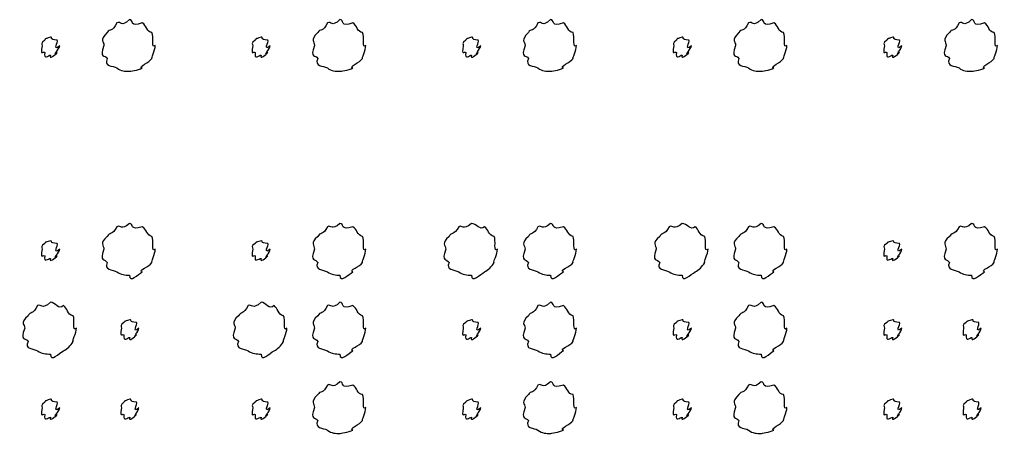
# Model space of a CAD drawing. Header units: millimetres. Extents: x -178 to -32, y 41 to 266.
# Drawn here: x -44.96 to -32.04, y 191.74 to 197.2 of the extents above; entities that cross this region are included whole.
import ezdxf

# ---------------------------------------------------------------- set-up
doc = ezdxf.new("R2010")
doc.units = ezdxf.units.MM
doc.layers.get('0').update_dxf_attribs({"linetype": 'CONTINUOUS'})

msp = doc.modelspace()

# ---------------------------------------------------------------- linework, layer by layer
at = {"color": 0}
for p, q in [((-43.5113, 197.2), (-43.5113, 197.2)), ((-40.7289, 197.2), (-40.7289, 197.2)), ((-37.9465, 197.2), (-37.9465, 197.2)), ((-35.1644, 197.2), (-35.1644, 197.2)), ((-32.3821, 197.2), (-32.3821, 197.2)), ((-44.553, 196.969), (-44.553, 196.969)), ((-41.7707, 196.969), (-41.7707, 196.969)), ((-38.9883, 196.969), (-38.9883, 196.969)), ((-36.2063, 196.969), (-36.2063, 196.969)), ((-33.4239, 196.969), (-33.4239, 196.969)), ((-43.5113, 194.509), (-43.5113, 194.509)), ((-40.7289, 194.509), (-40.7289, 194.509)), ((-38.9883, 194.509), (-38.9883, 194.509)), ((-37.9465, 194.509), (-37.9465, 194.509)), ((-36.2063, 194.509), (-36.2063, 194.509)), ((-35.1644, 194.509), (-35.1644, 194.509)), ((-32.3821, 194.509), (-32.3821, 194.509)), ((-44.553, 194.277), (-44.553, 194.277)), ((-41.7707, 194.277), (-41.7707, 194.277)), ((-33.4239, 194.277), (-33.4239, 194.277)), ((-44.553, 193.467), (-44.553, 193.467)), ((-41.7707, 193.467), (-41.7707, 193.467)), ((-40.7289, 193.467), (-40.7289, 193.467)), ((-37.9465, 193.467), (-37.9465, 193.467)), ((-35.1644, 193.467), (-35.1644, 193.467)), ((-43.5056, 193.235), (-43.5056, 193.235)), ((-38.9883, 193.235), (-38.9883, 193.235)), ((-36.2063, 193.235), (-36.2063, 193.235)), ((-33.4239, 193.235), (-33.4239, 193.235)), ((-32.3766, 193.235), (-32.3766, 193.235)), ((-40.7289, 192.419), (-40.7289, 192.419)), ((-37.9465, 192.419), (-37.9465, 192.419)), ((-35.1644, 192.419), (-35.1644, 192.419)), ((-44.553, 192.188), (-44.553, 192.188)), ((-43.5056, 192.188), (-43.5056, 192.188)), ((-41.7707, 192.188), (-41.7707, 192.188)), ((-38.9883, 192.188), (-38.9883, 192.188)), ((-36.2063, 192.188), (-36.2063, 192.188)), ((-33.4239, 192.188), (-33.4239, 192.188)), ((-32.3766, 192.188), (-32.3766, 192.188))]:
    msp.add_line(p, q, dxfattribs=at)
for points in [[(-43.5113, 197.2), (-43.6241, 197.09), (-43.6213, 197.185), (-43.6764, 197.156)], [(-43.3402, 197.156), (-43.5113, 197.09), (-43.452, 197.2), (-43.5113, 197.2)], [(-40.7289, 197.2), (-40.8418, 197.09), (-40.839, 197.185), (-40.8944, 197.156)], [(-40.5582, 197.156), (-40.7289, 197.09), (-40.6696, 197.2), (-40.7289, 197.2)], [(-37.9465, 197.2), (-38.0594, 197.09), (-38.057, 197.185), (-38.112, 197.156)], [(-37.7758, 197.156), (-37.9465, 197.09), (-37.8873, 197.2), (-37.9465, 197.2)], [(-35.1644, 197.2), (-35.2774, 197.09), (-35.2746, 197.185), (-35.3296, 197.156)], [(-34.9935, 197.156), (-35.1644, 197.09), (-35.1051, 197.2), (-35.1644, 197.2)], [(-32.3821, 197.2), (-32.4951, 197.09), (-32.4923, 197.185), (-32.5475, 197.156)], [(-32.2112, 197.156), (-32.3821, 197.09), (-32.3228, 197.2), (-32.3821, 197.2)], [(-43.6764, 197.156), (-43.7342, 197.031), (-43.773, 197.084), (-43.8034, 197.029)], [(-43.2135, 197.029), (-43.2823, 197.031), (-43.2851, 197.126), (-43.3402, 197.156)], [(-40.8944, 197.156), (-40.9522, 197.031), (-40.9907, 197.084), (-41.021, 197.029)], [(-40.4312, 197.029), (-40.4999, 197.031), (-40.5028, 197.126), (-40.5582, 197.156)], [(-38.112, 197.156), (-38.1698, 197.031), (-38.2083, 197.084), (-38.2386, 197.029)], [(-37.6488, 197.029), (-37.7179, 197.031), (-37.7208, 197.126), (-37.7758, 197.156)], [(-35.3296, 197.156), (-35.3875, 197.031), (-35.4263, 197.084), (-35.4566, 197.029)], [(-34.8667, 197.029), (-34.9356, 197.031), (-34.9383, 197.126), (-34.9935, 197.156)], [(-32.5475, 197.156), (-32.6053, 197.031), (-32.6439, 197.084), (-32.6742, 197.029)], [(-32.0844, 197.029), (-32.1533, 197.031), (-32.1561, 197.126), (-32.2112, 197.156)], [(-44.6299, 196.93), (-44.6906, 196.887), (-44.6631, 196.882), (-44.6631, 196.853)], [(-44.553, 196.969), (-44.6465, 196.935), (-44.608, 196.955), (-44.6299, 196.93)], [(-44.4648, 196.93), (-44.5805, 196.935), (-44.5156, 196.969), (-44.553, 196.969)], [(-44.4317, 196.853), (-44.5364, 196.77), (-44.4426, 196.908), (-44.4648, 196.93)], [(-43.8034, 197.029), (-43.9106, 196.92), (-43.8475, 196.916), (-43.8475, 196.858)], [(-43.1694, 196.858), (-43.2245, 196.803), (-43.1832, 196.974), (-43.2135, 197.029)], [(-41.8479, 196.93), (-41.9086, 196.887), (-41.8811, 196.882), (-41.8811, 196.853)], [(-41.7707, 196.969), (-41.8645, 196.935), (-41.8257, 196.955), (-41.8479, 196.93)], [(-41.6825, 196.93), (-41.7982, 196.935), (-41.7336, 196.969), (-41.7707, 196.969)], [(-41.6493, 196.853), (-41.7541, 196.77), (-41.6606, 196.908), (-41.6825, 196.93)], [(-41.021, 197.029), (-41.1286, 196.92), (-41.0651, 196.916), (-41.0651, 196.858)], [(-40.3871, 196.858), (-40.4421, 196.803), (-40.4008, 196.974), (-40.4312, 197.029)], [(-39.0656, 196.93), (-39.1262, 196.887), (-39.0987, 196.882), (-39.0987, 196.853)], [(-38.9883, 196.969), (-39.0821, 196.935), (-39.0437, 196.955), (-39.0656, 196.93)], [(-38.9001, 196.93), (-39.0158, 196.935), (-38.9513, 196.969), (-38.9883, 196.969)], [(-38.8673, 196.853), (-38.9717, 196.77), (-38.8782, 196.908), (-38.9001, 196.93)], [(-38.2386, 197.029), (-38.3462, 196.92), (-38.2827, 196.916), (-38.2827, 196.858)], [(-37.6047, 196.858), (-37.6601, 196.803), (-37.6185, 196.974), (-37.6488, 197.029)], [(-36.2832, 196.93), (-36.3439, 196.887), (-36.3164, 196.882), (-36.3164, 196.853)], [(-36.2063, 196.969), (-36.2998, 196.935), (-36.2613, 196.955), (-36.2832, 196.93)], [(-36.1181, 196.93), (-36.2338, 196.935), (-36.1689, 196.969), (-36.2063, 196.969)], [(-36.0849, 196.853), (-36.1897, 196.77), (-36.0959, 196.908), (-36.1181, 196.93)], [(-35.4566, 197.029), (-35.5639, 196.92), (-35.5007, 196.916), (-35.5007, 196.858)], [(-34.8226, 196.858), (-34.8777, 196.803), (-34.8364, 196.974), (-34.8667, 197.029)], [(-33.501, 196.93), (-33.5617, 196.887), (-33.5341, 196.882), (-33.5341, 196.853)], [(-33.4239, 196.969), (-33.5176, 196.935), (-33.479, 196.955), (-33.501, 196.93)], [(-33.3357, 196.93), (-33.4514, 196.935), (-33.3867, 196.969), (-33.4239, 196.969)], [(-33.3026, 196.853), (-33.4073, 196.77), (-33.3137, 196.908), (-33.3357, 196.93)], [(-32.6742, 197.029), (-32.7817, 196.92), (-32.7183, 196.916), (-32.7183, 196.858)], [(-32.0403, 196.858), (-32.0954, 196.803), (-32.0541, 196.974), (-32.0844, 197.029)], [(-44.6631, 196.853), (-44.6906, 196.707), (-44.6521, 196.789), (-44.6299, 196.765)], [(-44.4648, 196.765), (-44.5364, 196.707), (-44.4317, 196.82), (-44.4317, 196.853)], [(-43.8475, 196.858), (-43.9106, 196.682), (-43.8323, 196.739), (-43.8034, 196.687)], [(-43.2135, 196.687), (-43.2245, 196.682), (-43.1694, 196.795), (-43.1694, 196.858)], [(-41.8811, 196.853), (-41.9086, 196.707), (-41.8698, 196.789), (-41.8479, 196.765)], [(-41.6825, 196.765), (-41.7541, 196.707), (-41.6493, 196.82), (-41.6493, 196.853)], [(-41.0651, 196.858), (-41.1286, 196.682), (-41.0499, 196.739), (-41.021, 196.687)], [(-40.4312, 196.687), (-40.4421, 196.682), (-40.3871, 196.795), (-40.3871, 196.858)], [(-39.0987, 196.853), (-39.1262, 196.707), (-39.0878, 196.789), (-39.0656, 196.765)], [(-38.9001, 196.765), (-38.9717, 196.707), (-38.8673, 196.82), (-38.8673, 196.853)], [(-38.2827, 196.858), (-38.3462, 196.682), (-38.2676, 196.739), (-38.2386, 196.687)], [(-37.6488, 196.687), (-37.6601, 196.682), (-37.6047, 196.795), (-37.6047, 196.858)], [(-36.3164, 196.853), (-36.3439, 196.707), (-36.3054, 196.789), (-36.2832, 196.765)], [(-36.1181, 196.765), (-36.1897, 196.707), (-36.0849, 196.82), (-36.0849, 196.853)], [(-35.5007, 196.858), (-35.5639, 196.682), (-35.4856, 196.739), (-35.4566, 196.687)], [(-34.8667, 196.687), (-34.8777, 196.682), (-34.8226, 196.795), (-34.8226, 196.858)], [(-33.5341, 196.853), (-33.5617, 196.707), (-33.5231, 196.789), (-33.501, 196.765)], [(-33.3357, 196.765), (-33.4073, 196.707), (-33.3026, 196.82), (-33.3026, 196.853)], [(-32.7183, 196.858), (-32.7817, 196.682), (-32.7032, 196.739), (-32.6742, 196.687)], [(-32.0844, 196.687), (-32.0954, 196.682), (-32.0403, 196.795), (-32.0403, 196.858)], [(-44.6299, 196.765), (-44.6465, 196.66), (-44.5819, 196.731), (-44.553, 196.731)], [(-44.553, 196.731), (-44.5805, 196.66), (-44.4867, 196.742), (-44.4648, 196.765)], [(-43.8034, 196.687), (-43.8527, 196.578), (-43.7317, 196.594), (-43.6764, 196.561)], [(-43.3402, 196.561), (-43.4008, 196.578), (-43.2424, 196.635), (-43.2135, 196.687)], [(-41.8479, 196.765), (-41.8645, 196.66), (-41.7996, 196.731), (-41.7707, 196.731)], [(-41.7707, 196.731), (-41.7982, 196.66), (-41.7047, 196.742), (-41.6825, 196.765)], [(-41.021, 196.687), (-41.0707, 196.578), (-40.9494, 196.594), (-40.8944, 196.561)], [(-40.5582, 196.561), (-40.6185, 196.578), (-40.4601, 196.635), (-40.4312, 196.687)], [(-39.0656, 196.765), (-39.0821, 196.66), (-39.0172, 196.731), (-38.9883, 196.731)], [(-38.9883, 196.731), (-39.0158, 196.66), (-38.9223, 196.742), (-38.9001, 196.765)], [(-38.2386, 196.687), (-38.2884, 196.578), (-38.167, 196.594), (-38.112, 196.561)], [(-37.7758, 196.561), (-37.8365, 196.578), (-37.6777, 196.635), (-37.6488, 196.687)], [(-36.2832, 196.765), (-36.2998, 196.66), (-36.2352, 196.731), (-36.2063, 196.731)], [(-36.2063, 196.731), (-36.2338, 196.66), (-36.14, 196.742), (-36.1181, 196.765)], [(-35.4566, 196.687), (-35.506, 196.578), (-35.3847, 196.594), (-35.3296, 196.561)], [(-34.9935, 196.561), (-35.0541, 196.578), (-34.8956, 196.635), (-34.8667, 196.687)], [(-33.501, 196.765), (-33.5176, 196.66), (-33.4528, 196.731), (-33.4239, 196.731)], [(-33.4239, 196.731), (-33.4514, 196.66), (-33.3578, 196.742), (-33.3357, 196.765)], [(-32.6742, 196.687), (-32.7238, 196.578), (-32.6026, 196.594), (-32.5475, 196.561)], [(-32.2112, 196.561), (-32.2718, 196.578), (-32.1134, 196.635), (-32.0844, 196.687)], [(-43.6764, 196.561), (-43.6241, 196.517), (-43.5663, 196.517), (-43.5113, 196.517)], [(-43.5113, 196.517), (-43.5113, 196.517), (-43.3952, 196.53), (-43.3402, 196.561)], [(-40.8944, 196.561), (-40.8418, 196.517), (-40.7839, 196.517), (-40.7289, 196.517)], [(-40.7289, 196.517), (-40.7289, 196.517), (-40.6132, 196.53), (-40.5582, 196.561)], [(-38.112, 196.561), (-38.0594, 196.517), (-38.0016, 196.517), (-37.9465, 196.517)], [(-37.9465, 196.517), (-37.9465, 196.517), (-37.8308, 196.53), (-37.7758, 196.561)], [(-35.3296, 196.561), (-35.2774, 196.517), (-35.2195, 196.517), (-35.1644, 196.517)], [(-35.1644, 196.517), (-35.1644, 196.517), (-35.0486, 196.53), (-34.9935, 196.561)], [(-32.5475, 196.561), (-32.4951, 196.517), (-32.4372, 196.517), (-32.3821, 196.517)], [(-32.3821, 196.517), (-32.3821, 196.517), (-32.2663, 196.53), (-32.2112, 196.561)], [(-43.5113, 194.509), (-43.6241, 194.407), (-43.6213, 194.493), (-43.6764, 194.465)], [(-43.3402, 194.465), (-43.5113, 194.407), (-43.452, 194.509), (-43.5113, 194.509)], [(-40.7289, 194.509), (-40.8418, 194.407), (-40.839, 194.493), (-40.8944, 194.465)], [(-40.5582, 194.465), (-40.7289, 194.407), (-40.6696, 194.509), (-40.7289, 194.509)], [(-38.9883, 194.509), (-39.1111, 194.407), (-39.104, 194.493), (-39.1594, 194.465)], [(-38.8175, 194.465), (-38.8754, 194.407), (-38.929, 194.509), (-38.9883, 194.509)], [(-37.9465, 194.509), (-38.0594, 194.407), (-38.057, 194.493), (-38.112, 194.465)], [(-37.7758, 194.465), (-37.9465, 194.407), (-37.8873, 194.509), (-37.9465, 194.509)], [(-36.2063, 194.509), (-36.3287, 194.407), (-36.322, 194.493), (-36.377, 194.465)], [(-36.0352, 194.465), (-36.093, 194.407), (-36.147, 194.509), (-36.2063, 194.509)], [(-35.1644, 194.509), (-35.2774, 194.407), (-35.2746, 194.493), (-35.3296, 194.465)], [(-34.9935, 194.465), (-35.1644, 194.407), (-35.1051, 194.509), (-35.1644, 194.509)], [(-32.3821, 194.509), (-32.4951, 194.407), (-32.4923, 194.493), (-32.5475, 194.465)], [(-32.2112, 194.465), (-32.3821, 194.407), (-32.3228, 194.509), (-32.3821, 194.509)], [(-43.6764, 194.465), (-43.7342, 194.349), (-43.773, 194.393), (-43.8034, 194.338)], [(-43.2135, 194.338), (-43.2823, 194.349), (-43.2851, 194.434), (-43.3402, 194.465)], [(-40.8944, 194.465), (-40.9522, 194.349), (-40.9907, 194.393), (-41.021, 194.338)], [(-40.4312, 194.338), (-40.4999, 194.349), (-40.5028, 194.434), (-40.5582, 194.465)], [(-39.1594, 194.465), (-39.2211, 194.349), (-39.2557, 194.393), (-39.286, 194.338)], [(-38.6909, 194.338), (-38.7692, 194.349), (-38.765, 194.434), (-38.8175, 194.465)], [(-38.112, 194.465), (-38.1698, 194.349), (-38.2083, 194.393), (-38.2386, 194.338)], [(-37.6488, 194.338), (-37.7179, 194.349), (-37.7208, 194.434), (-37.7758, 194.465)], [(-36.377, 194.465), (-36.4391, 194.349), (-36.4733, 194.393), (-36.5037, 194.338)], [(-35.9085, 194.338), (-35.9869, 194.349), (-35.983, 194.434), (-36.0352, 194.465)], [(-35.3296, 194.465), (-35.3875, 194.349), (-35.4263, 194.393), (-35.4566, 194.338)], [(-34.8667, 194.338), (-34.9356, 194.349), (-34.9383, 194.434), (-34.9935, 194.465)], [(-32.5475, 194.465), (-32.6053, 194.349), (-32.6439, 194.393), (-32.6742, 194.338)], [(-32.0844, 194.338), (-32.1533, 194.349), (-32.1561, 194.434), (-32.2112, 194.465)], [(-44.6299, 194.244), (-44.6906, 194.208), (-44.6631, 194.196), (-44.6631, 194.167)], [(-44.553, 194.277), (-44.6465, 194.253), (-44.608, 194.266), (-44.6299, 194.244)], [(-44.4648, 194.244), (-44.5805, 194.253), (-44.5156, 194.277), (-44.553, 194.277)], [(-44.4317, 194.167), (-44.5364, 194.091), (-44.4426, 194.222), (-44.4648, 194.244)], [(-43.8034, 194.338), (-43.9106, 194.239), (-43.8475, 194.225), (-43.8475, 194.167)], [(-43.1694, 194.167), (-43.2245, 194.12), (-43.1832, 194.283), (-43.2135, 194.338)], [(-41.8479, 194.244), (-41.9086, 194.208), (-41.8811, 194.196), (-41.8811, 194.167)], [(-41.7707, 194.277), (-41.8645, 194.253), (-41.8257, 194.266), (-41.8479, 194.244)], [(-41.6825, 194.244), (-41.7982, 194.253), (-41.7336, 194.277), (-41.7707, 194.277)], [(-41.6493, 194.167), (-41.7541, 194.091), (-41.6606, 194.222), (-41.6825, 194.244)], [(-41.021, 194.338), (-41.1286, 194.239), (-41.0651, 194.225), (-41.0651, 194.167)], [(-40.3871, 194.167), (-40.4421, 194.12), (-40.4008, 194.283), (-40.4312, 194.338)], [(-39.286, 194.338), (-39.3975, 194.239), (-39.3301, 194.225), (-39.3301, 194.167)], [(-38.6468, 194.167), (-38.7071, 194.12), (-38.6606, 194.283), (-38.6909, 194.338)], [(-38.2386, 194.338), (-38.3462, 194.239), (-38.2827, 194.225), (-38.2827, 194.167)], [(-37.6047, 194.167), (-37.6601, 194.12), (-37.6185, 194.283), (-37.6488, 194.338)], [(-36.5037, 194.338), (-36.6155, 194.239), (-36.5478, 194.225), (-36.5478, 194.167)], [(-35.8644, 194.167), (-35.9251, 194.12), (-35.8782, 194.283), (-35.9085, 194.338)], [(-35.4566, 194.338), (-35.5639, 194.239), (-35.5007, 194.225), (-35.5007, 194.167)], [(-34.8226, 194.167), (-34.8777, 194.12), (-34.8364, 194.283), (-34.8667, 194.338)], [(-33.501, 194.244), (-33.5617, 194.208), (-33.5341, 194.196), (-33.5341, 194.167)], [(-33.4239, 194.277), (-33.5176, 194.253), (-33.479, 194.266), (-33.501, 194.244)], [(-33.3357, 194.244), (-33.4514, 194.253), (-33.3867, 194.277), (-33.4239, 194.277)], [(-33.3026, 194.167), (-33.4073, 194.091), (-33.3137, 194.222), (-33.3357, 194.244)], [(-32.6742, 194.338), (-32.7817, 194.239), (-32.7183, 194.225), (-32.7183, 194.167)], [(-32.0403, 194.167), (-32.0954, 194.12), (-32.0541, 194.283), (-32.0844, 194.338)], [(-44.6631, 194.167), (-44.6906, 194.025), (-44.6521, 194.101), (-44.6299, 194.079)], [(-44.4648, 194.079), (-44.5364, 194.025), (-44.4317, 194.13), (-44.4317, 194.167)], [(-43.8475, 194.167), (-43.9106, 193.999), (-43.8323, 194.046), (-43.8034, 193.991)], [(-43.2135, 193.991), (-43.2245, 193.999), (-43.1694, 194.104), (-43.1694, 194.167)], [(-41.8811, 194.167), (-41.9086, 194.025), (-41.8698, 194.101), (-41.8479, 194.079)], [(-41.6825, 194.079), (-41.7541, 194.025), (-41.6493, 194.13), (-41.6493, 194.167)], [(-41.0651, 194.167), (-41.1286, 193.999), (-41.0499, 194.046), (-41.021, 193.991)], [(-40.4312, 193.991), (-40.4421, 193.999), (-40.3871, 194.104), (-40.3871, 194.167)], [(-39.3301, 194.167), (-39.3975, 193.999), (-39.315, 194.046), (-39.286, 193.991)], [(-38.6909, 193.991), (-38.7071, 193.999), (-38.6468, 194.104), (-38.6468, 194.167)], [(-38.2827, 194.167), (-38.3462, 193.999), (-38.2676, 194.046), (-38.2386, 193.991)], [(-37.6488, 193.991), (-37.6601, 193.999), (-37.6047, 194.104), (-37.6047, 194.167)], [(-36.5478, 194.167), (-36.6155, 193.999), (-36.5326, 194.046), (-36.5037, 193.991)], [(-35.9085, 193.991), (-35.9251, 193.999), (-35.8644, 194.104), (-35.8644, 194.167)], [(-35.5007, 194.167), (-35.5639, 193.999), (-35.4856, 194.046), (-35.4566, 193.991)], [(-34.8667, 193.991), (-34.8777, 193.999), (-34.8226, 194.104), (-34.8226, 194.167)], [(-33.5341, 194.167), (-33.5617, 194.025), (-33.5231, 194.101), (-33.501, 194.079)], [(-33.3357, 194.079), (-33.4073, 194.025), (-33.3026, 194.13), (-33.3026, 194.167)], [(-32.7183, 194.167), (-32.7817, 193.999), (-32.7032, 194.046), (-32.6742, 193.991)], [(-32.0844, 193.991), (-32.0954, 193.999), (-32.0403, 194.104), (-32.0403, 194.167)], [(-44.6299, 194.079), (-44.6465, 193.981), (-44.5819, 194.046), (-44.553, 194.046)], [(-44.553, 194.046), (-44.5805, 193.981), (-44.4867, 194.057), (-44.4648, 194.079)], [(-43.8034, 193.991), (-43.8527, 193.893), (-43.7317, 193.898), (-43.6764, 193.869)], [(-43.3402, 193.869), (-43.4008, 193.893), (-43.2424, 193.938), (-43.2135, 193.991)], [(-41.8479, 194.079), (-41.8645, 193.981), (-41.7996, 194.046), (-41.7707, 194.046)], [(-41.7707, 194.046), (-41.7982, 193.981), (-41.7047, 194.057), (-41.6825, 194.079)], [(-41.021, 193.991), (-41.0707, 193.893), (-40.9494, 193.898), (-40.8944, 193.869)], [(-40.5582, 193.869), (-40.6185, 193.893), (-40.4601, 193.938), (-40.4312, 193.991)], [(-39.286, 193.991), (-39.3383, 193.893), (-39.2144, 193.898), (-39.1594, 193.869)], [(-38.8175, 193.869), (-38.7692, 193.893), (-38.7237, 193.938), (-38.6909, 193.991)], [(-38.2386, 193.991), (-38.2884, 193.893), (-38.167, 193.898), (-38.112, 193.869)], [(-37.7758, 193.869), (-37.8365, 193.893), (-37.6777, 193.938), (-37.6488, 193.991)], [(-36.5037, 193.991), (-36.5562, 193.893), (-36.4321, 193.898), (-36.377, 193.869)], [(-36.0352, 193.869), (-35.9869, 193.893), (-35.9417, 193.938), (-35.9085, 193.991)], [(-35.4566, 193.991), (-35.506, 193.893), (-35.3847, 193.898), (-35.3296, 193.869)], [(-34.9935, 193.869), (-35.0541, 193.893), (-34.8956, 193.938), (-34.8667, 193.991)], [(-33.501, 194.079), (-33.5176, 193.981), (-33.4528, 194.046), (-33.4239, 194.046)], [(-33.4239, 194.046), (-33.4514, 193.981), (-33.3578, 194.057), (-33.3357, 194.079)], [(-32.6742, 193.991), (-32.7238, 193.893), (-32.6026, 193.898), (-32.5475, 193.869)], [(-32.2112, 193.869), (-32.2718, 193.893), (-32.1134, 193.938), (-32.0844, 193.991)], [(-43.6764, 193.869), (-43.6241, 193.833), (-43.5663, 193.825), (-43.5113, 193.825)], [(-43.5113, 193.825), (-43.5113, 193.716), (-43.3952, 193.839), (-43.3402, 193.869)], [(-40.8944, 193.869), (-40.8418, 193.833), (-40.7839, 193.825), (-40.7289, 193.825)], [(-40.7289, 193.825), (-40.7289, 193.716), (-40.6132, 193.839), (-40.5582, 193.869)], [(-39.1594, 193.869), (-39.1111, 193.833), (-39.0461, 193.825), (-38.9883, 193.825)], [(-38.9883, 193.825), (-38.9939, 193.716), (-38.8726, 193.839), (-38.8175, 193.869)], [(-38.112, 193.869), (-38.0594, 193.833), (-38.0016, 193.825), (-37.9465, 193.825)], [(-37.9465, 193.825), (-37.9465, 193.716), (-37.8308, 193.839), (-37.7758, 193.869)], [(-36.377, 193.869), (-36.3287, 193.833), (-36.2641, 193.825), (-36.2063, 193.825)], [(-36.2063, 193.825), (-36.2116, 193.716), (-36.0902, 193.839), (-36.0352, 193.869)], [(-35.3296, 193.869), (-35.2774, 193.833), (-35.2195, 193.825), (-35.1644, 193.825)], [(-35.1644, 193.825), (-35.1644, 193.716), (-35.0486, 193.839), (-34.9935, 193.869)], [(-32.5475, 193.869), (-32.4951, 193.833), (-32.4372, 193.825), (-32.3821, 193.825)], [(-32.3821, 193.825), (-32.3821, 193.716), (-32.2663, 193.839), (-32.2112, 193.869)], [(-44.553, 193.467), (-44.6754, 193.359), (-44.6687, 193.452), (-44.7238, 193.423)], [(-44.3819, 193.423), (-44.4398, 193.359), (-44.4937, 193.467), (-44.553, 193.467)], [(-41.7707, 193.467), (-41.8934, 193.359), (-41.8864, 193.452), (-41.9414, 193.423)], [(-41.5999, 193.423), (-41.6578, 193.359), (-41.7114, 193.467), (-41.7707, 193.467)], [(-40.7289, 193.467), (-40.8418, 193.359), (-40.839, 193.452), (-40.8944, 193.423)], [(-40.5582, 193.423), (-40.7289, 193.359), (-40.6696, 193.467), (-40.7289, 193.467)], [(-37.9465, 193.467), (-38.0594, 193.359), (-38.057, 193.452), (-38.112, 193.423)], [(-37.7758, 193.423), (-37.9465, 193.359), (-37.8873, 193.467), (-37.9465, 193.467)], [(-35.1644, 193.467), (-35.2774, 193.359), (-35.2746, 193.452), (-35.3296, 193.423)], [(-34.9935, 193.423), (-35.1644, 193.359), (-35.1051, 193.467), (-35.1644, 193.467)], [(-44.7238, 193.423), (-44.7858, 193.301), (-44.8204, 193.348), (-44.8504, 193.29)], [(-44.2553, 193.29), (-44.3339, 193.301), (-44.3297, 193.392), (-44.3819, 193.423)], [(-41.9414, 193.423), (-42.0035, 193.301), (-42.0381, 193.348), (-42.0684, 193.29)], [(-41.4729, 193.29), (-41.5516, 193.301), (-41.5473, 193.392), (-41.5999, 193.423)], [(-40.8944, 193.423), (-40.9522, 193.301), (-40.9907, 193.348), (-41.021, 193.29)], [(-40.4312, 193.29), (-40.4999, 193.301), (-40.5028, 193.392), (-40.5582, 193.423)], [(-38.112, 193.423), (-38.1698, 193.301), (-38.2083, 193.348), (-38.2386, 193.29)], [(-37.6488, 193.29), (-37.7179, 193.301), (-37.7208, 193.392), (-37.7758, 193.423)], [(-35.3296, 193.423), (-35.3875, 193.301), (-35.4263, 193.348), (-35.4566, 193.29)], [(-34.8667, 193.29), (-34.9356, 193.301), (-34.9383, 193.392), (-34.9935, 193.423)], [(-44.8504, 193.29), (-44.9622, 193.187), (-44.8945, 193.18), (-44.8945, 193.125)], [(-44.2112, 193.125), (-44.2718, 193.07), (-44.2249, 193.235), (-44.2553, 193.29)], [(-43.5829, 193.202), (-43.6393, 193.161), (-43.6157, 193.154), (-43.6157, 193.125)], [(-43.5056, 193.235), (-43.5952, 193.205), (-43.5606, 193.225), (-43.5829, 193.202)], [(-43.4174, 193.202), (-43.5289, 193.205), (-43.4686, 193.235), (-43.5056, 193.235)], [(-43.3843, 193.125), (-43.4848, 193.044), (-43.3952, 193.18), (-43.4174, 193.202)], [(-42.0684, 193.29), (-42.1799, 193.187), (-42.1125, 193.18), (-42.1125, 193.125)], [(-41.4288, 193.125), (-41.4895, 193.07), (-41.4426, 193.235), (-41.4729, 193.29)], [(-41.021, 193.29), (-41.1286, 193.187), (-41.0651, 193.18), (-41.0651, 193.125)], [(-40.3871, 193.125), (-40.4421, 193.07), (-40.4008, 193.235), (-40.4312, 193.29)], [(-39.0656, 193.202), (-39.1262, 193.161), (-39.0987, 193.154), (-39.0987, 193.125)], [(-38.9883, 193.235), (-39.0821, 193.205), (-39.0437, 193.225), (-39.0656, 193.202)], [(-38.9001, 193.202), (-39.0158, 193.205), (-38.9513, 193.235), (-38.9883, 193.235)], [(-38.8673, 193.125), (-38.9717, 193.044), (-38.8782, 193.18), (-38.9001, 193.202)], [(-38.2386, 193.29), (-38.3462, 193.187), (-38.2827, 193.18), (-38.2827, 193.125)], [(-37.6047, 193.125), (-37.6601, 193.07), (-37.6185, 193.235), (-37.6488, 193.29)], [(-36.2832, 193.202), (-36.3439, 193.161), (-36.3164, 193.154), (-36.3164, 193.125)], [(-36.2063, 193.235), (-36.2998, 193.205), (-36.2613, 193.225), (-36.2832, 193.202)], [(-36.1181, 193.202), (-36.2338, 193.205), (-36.1689, 193.235), (-36.2063, 193.235)], [(-36.0849, 193.125), (-36.1897, 193.044), (-36.0959, 193.18), (-36.1181, 193.202)], [(-35.4566, 193.29), (-35.5639, 193.187), (-35.5007, 193.18), (-35.5007, 193.125)], [(-34.8226, 193.125), (-34.8777, 193.07), (-34.8364, 193.235), (-34.8667, 193.29)], [(-33.501, 193.202), (-33.5617, 193.161), (-33.5341, 193.154), (-33.5341, 193.125)], [(-33.4239, 193.235), (-33.5176, 193.205), (-33.479, 193.225), (-33.501, 193.202)], [(-33.3357, 193.202), (-33.4514, 193.205), (-33.3867, 193.235), (-33.4239, 193.235)], [(-33.3026, 193.125), (-33.4073, 193.044), (-33.3137, 193.18), (-33.3357, 193.202)], [(-32.4538, 193.202), (-32.5102, 193.161), (-32.4868, 193.154), (-32.4868, 193.125)], [(-32.3766, 193.235), (-32.4661, 193.205), (-32.4317, 193.225), (-32.4538, 193.202)], [(-32.2884, 193.202), (-32.4, 193.205), (-32.3394, 193.235), (-32.3766, 193.235)], [(-32.2553, 193.125), (-32.3559, 193.044), (-32.2663, 193.18), (-32.2884, 193.202)], [(-44.8945, 193.125), (-44.9622, 192.951), (-44.8797, 193.004), (-44.8504, 192.949)], [(-44.2553, 192.949), (-44.2718, 192.951), (-44.2112, 193.062), (-44.2112, 193.125)], [(-43.6157, 193.125), (-43.6393, 192.978), (-43.6047, 193.059), (-43.5829, 193.037)], [(-43.4174, 193.037), (-43.4848, 192.978), (-43.3843, 193.088), (-43.3843, 193.125)], [(-42.1125, 193.125), (-42.1799, 192.951), (-42.0973, 193.004), (-42.0684, 192.949)], [(-41.4729, 192.949), (-41.4895, 192.951), (-41.4288, 193.062), (-41.4288, 193.125)], [(-41.0651, 193.125), (-41.1286, 192.951), (-41.0499, 193.004), (-41.021, 192.949)], [(-40.4312, 192.949), (-40.4421, 192.951), (-40.3871, 193.062), (-40.3871, 193.125)], [(-39.0987, 193.125), (-39.1262, 192.978), (-39.0878, 193.059), (-39.0656, 193.037)], [(-38.9001, 193.037), (-38.9717, 192.978), (-38.8673, 193.088), (-38.8673, 193.125)], [(-38.2827, 193.125), (-38.3462, 192.951), (-38.2676, 193.004), (-38.2386, 192.949)], [(-37.6488, 192.949), (-37.6601, 192.951), (-37.6047, 193.062), (-37.6047, 193.125)], [(-36.3164, 193.125), (-36.3439, 192.978), (-36.3054, 193.059), (-36.2832, 193.037)], [(-36.1181, 193.037), (-36.1897, 192.978), (-36.0849, 193.088), (-36.0849, 193.125)], [(-35.5007, 193.125), (-35.5639, 192.951), (-35.4856, 193.004), (-35.4566, 192.949)], [(-34.8667, 192.949), (-34.8777, 192.951), (-34.8226, 193.062), (-34.8226, 193.125)], [(-33.5341, 193.125), (-33.5617, 192.978), (-33.5231, 193.059), (-33.501, 193.037)], [(-33.3357, 193.037), (-33.4073, 192.978), (-33.3026, 193.088), (-33.3026, 193.125)], [(-32.4868, 193.125), (-32.5102, 192.978), (-32.4758, 193.059), (-32.4538, 193.037)], [(-32.2884, 193.037), (-32.3559, 192.978), (-32.2553, 193.088), (-32.2553, 193.125)], [(-44.8504, 192.949), (-44.903, 192.845), (-44.7788, 192.857), (-44.7238, 192.828)], [(-44.3819, 192.828), (-44.3339, 192.845), (-44.2884, 192.896), (-44.2553, 192.949)], [(-43.5829, 193.037), (-43.5952, 192.933), (-43.5345, 193.004), (-43.5056, 193.004)], [(-43.5056, 193.004), (-43.5289, 192.933), (-43.4393, 193.015), (-43.4174, 193.037)], [(-42.0684, 192.949), (-42.1206, 192.845), (-41.9968, 192.857), (-41.9414, 192.828)], [(-41.5999, 192.828), (-41.5516, 192.845), (-41.5061, 192.896), (-41.4729, 192.949)], [(-41.021, 192.949), (-41.0707, 192.845), (-40.9494, 192.857), (-40.8944, 192.828)], [(-40.5582, 192.828), (-40.6185, 192.845), (-40.4601, 192.896), (-40.4312, 192.949)], [(-39.0656, 193.037), (-39.0821, 192.933), (-39.0172, 193.004), (-38.9883, 193.004)], [(-38.9883, 193.004), (-39.0158, 192.933), (-38.9223, 193.015), (-38.9001, 193.037)], [(-38.2386, 192.949), (-38.2884, 192.845), (-38.167, 192.857), (-38.112, 192.828)], [(-37.7758, 192.828), (-37.8365, 192.845), (-37.6777, 192.896), (-37.6488, 192.949)], [(-36.2832, 193.037), (-36.2998, 192.933), (-36.2352, 193.004), (-36.2063, 193.004)], [(-36.2063, 193.004), (-36.2338, 192.933), (-36.14, 193.015), (-36.1181, 193.037)], [(-35.4566, 192.949), (-35.506, 192.845), (-35.3847, 192.857), (-35.3296, 192.828)], [(-34.9935, 192.828), (-35.0541, 192.845), (-34.8956, 192.896), (-34.8667, 192.949)], [(-33.501, 193.037), (-33.5176, 192.933), (-33.4528, 193.004), (-33.4239, 193.004)], [(-33.4239, 193.004), (-33.4514, 192.933), (-33.3578, 193.015), (-33.3357, 193.037)], [(-32.4538, 193.037), (-32.4661, 192.933), (-32.4055, 193.004), (-32.3766, 193.004)], [(-32.3766, 193.004), (-32.4, 192.933), (-32.3104, 193.015), (-32.2884, 193.037)], [(-44.7238, 192.828), (-44.6754, 192.786), (-44.6109, 192.784), (-44.553, 192.784)], [(-44.553, 192.784), (-44.5583, 192.669), (-44.4373, 192.797), (-44.3819, 192.828)], [(-41.9414, 192.828), (-41.8934, 192.786), (-41.8285, 192.784), (-41.7707, 192.784)], [(-41.7707, 192.784), (-41.7763, 192.669), (-41.6549, 192.797), (-41.5999, 192.828)], [(-40.8944, 192.828), (-40.8418, 192.786), (-40.7839, 192.784), (-40.7289, 192.784)], [(-40.7289, 192.784), (-40.7289, 192.669), (-40.6132, 192.797), (-40.5582, 192.828)], [(-38.112, 192.828), (-38.0594, 192.786), (-38.0016, 192.784), (-37.9465, 192.784)], [(-37.9465, 192.784), (-37.9465, 192.669), (-37.8308, 192.797), (-37.7758, 192.828)], [(-35.3296, 192.828), (-35.2774, 192.786), (-35.2195, 192.784), (-35.1644, 192.784)], [(-35.1644, 192.784), (-35.1644, 192.669), (-35.0486, 192.797), (-34.9935, 192.828)], [(-40.7289, 192.419), (-40.8418, 192.309), (-40.839, 192.404), (-40.8944, 192.375)], [(-40.5582, 192.375), (-40.7289, 192.309), (-40.6696, 192.419), (-40.7289, 192.419)], [(-37.9465, 192.419), (-38.0594, 192.309), (-38.057, 192.404), (-38.112, 192.375)], [(-37.7758, 192.375), (-37.9465, 192.309), (-37.8873, 192.419), (-37.9465, 192.419)], [(-35.1644, 192.419), (-35.2774, 192.309), (-35.2746, 192.404), (-35.3296, 192.375)], [(-34.9935, 192.375), (-35.1644, 192.309), (-35.1051, 192.419), (-35.1644, 192.419)], [(-40.8944, 192.375), (-40.9522, 192.25), (-40.9907, 192.304), (-41.021, 192.249)], [(-40.4312, 192.249), (-40.4999, 192.25), (-40.5028, 192.345), (-40.5582, 192.375)], [(-38.112, 192.375), (-38.1698, 192.25), (-38.2083, 192.304), (-38.2386, 192.249)], [(-37.6488, 192.249), (-37.7179, 192.25), (-37.7208, 192.345), (-37.7758, 192.375)], [(-35.3296, 192.375), (-35.3875, 192.25), (-35.4263, 192.304), (-35.4566, 192.249)], [(-34.8667, 192.249), (-34.9356, 192.25), (-34.9383, 192.345), (-34.9935, 192.375)], [(-44.6299, 192.15), (-44.6906, 192.107), (-44.6631, 192.101), (-44.6631, 192.072)], [(-44.553, 192.188), (-44.6465, 192.155), (-44.608, 192.174), (-44.6299, 192.15)], [(-44.4648, 192.15), (-44.5805, 192.155), (-44.5156, 192.188), (-44.553, 192.188)], [(-44.4317, 192.072), (-44.5364, 191.99), (-44.4426, 192.127), (-44.4648, 192.15)], [(-43.5829, 192.15), (-43.6393, 192.107), (-43.6157, 192.101), (-43.6157, 192.072)], [(-43.5056, 192.188), (-43.5952, 192.155), (-43.5606, 192.174), (-43.5829, 192.15)], [(-43.4174, 192.15), (-43.5289, 192.155), (-43.4686, 192.188), (-43.5056, 192.188)], [(-43.3843, 192.072), (-43.4848, 191.99), (-43.3952, 192.127), (-43.4174, 192.15)], [(-41.8479, 192.15), (-41.9086, 192.107), (-41.8811, 192.101), (-41.8811, 192.072)], [(-41.7707, 192.188), (-41.8645, 192.155), (-41.8257, 192.174), (-41.8479, 192.15)], [(-41.6825, 192.15), (-41.7982, 192.155), (-41.7336, 192.188), (-41.7707, 192.188)], [(-41.6493, 192.072), (-41.7541, 191.99), (-41.6606, 192.127), (-41.6825, 192.15)], [(-41.021, 192.249), (-41.1286, 192.14), (-41.0651, 192.136), (-41.0651, 192.078)], [(-40.3871, 192.078), (-40.4421, 192.023), (-40.4008, 192.194), (-40.4312, 192.249)], [(-39.0656, 192.15), (-39.1262, 192.107), (-39.0987, 192.101), (-39.0987, 192.072)], [(-38.9883, 192.188), (-39.0821, 192.155), (-39.0437, 192.174), (-39.0656, 192.15)], [(-38.9001, 192.15), (-39.0158, 192.155), (-38.9513, 192.188), (-38.9883, 192.188)], [(-38.8673, 192.072), (-38.9717, 191.99), (-38.8782, 192.127), (-38.9001, 192.15)], [(-38.2386, 192.249), (-38.3462, 192.14), (-38.2827, 192.136), (-38.2827, 192.078)], [(-37.6047, 192.078), (-37.6601, 192.023), (-37.6185, 192.194), (-37.6488, 192.249)], [(-36.2832, 192.15), (-36.3439, 192.107), (-36.3164, 192.101), (-36.3164, 192.072)], [(-36.2063, 192.188), (-36.2998, 192.155), (-36.2613, 192.174), (-36.2832, 192.15)], [(-36.1181, 192.15), (-36.2338, 192.155), (-36.1689, 192.188), (-36.2063, 192.188)], [(-36.0849, 192.072), (-36.1897, 191.99), (-36.0959, 192.127), (-36.1181, 192.15)], [(-35.4566, 192.249), (-35.5639, 192.14), (-35.5007, 192.136), (-35.5007, 192.078)], [(-34.8226, 192.078), (-34.8777, 192.023), (-34.8364, 192.194), (-34.8667, 192.249)], [(-33.501, 192.15), (-33.5617, 192.107), (-33.5341, 192.101), (-33.5341, 192.072)], [(-33.4239, 192.188), (-33.5176, 192.155), (-33.479, 192.174), (-33.501, 192.15)], [(-33.3357, 192.15), (-33.4514, 192.155), (-33.3867, 192.188), (-33.4239, 192.188)], [(-33.3026, 192.072), (-33.4073, 191.99), (-33.3137, 192.127), (-33.3357, 192.15)], [(-32.4538, 192.15), (-32.5102, 192.107), (-32.4868, 192.101), (-32.4868, 192.072)], [(-32.3766, 192.188), (-32.4661, 192.155), (-32.4317, 192.174), (-32.4538, 192.15)], [(-32.2884, 192.15), (-32.4, 192.155), (-32.3394, 192.188), (-32.3766, 192.188)], [(-32.2553, 192.072), (-32.3559, 191.99), (-32.2663, 192.127), (-32.2884, 192.15)], [(-44.6631, 192.072), (-44.6906, 191.926), (-44.6521, 192.009), (-44.6299, 191.984)], [(-44.4648, 191.984), (-44.5364, 191.926), (-44.4317, 192.039), (-44.4317, 192.072)], [(-43.6157, 192.072), (-43.6393, 191.926), (-43.6047, 192.009), (-43.5829, 191.984)], [(-43.4174, 191.984), (-43.4848, 191.926), (-43.3843, 192.039), (-43.3843, 192.072)], [(-41.8811, 192.072), (-41.9086, 191.926), (-41.8698, 192.009), (-41.8479, 191.984)], [(-41.6825, 191.984), (-41.7541, 191.926), (-41.6493, 192.039), (-41.6493, 192.072)], [(-41.0651, 192.078), (-41.1286, 191.902), (-41.0499, 191.958), (-41.021, 191.907)], [(-40.4312, 191.907), (-40.4421, 191.902), (-40.3871, 192.014), (-40.3871, 192.078)], [(-39.0987, 192.072), (-39.1262, 191.926), (-39.0878, 192.009), (-39.0656, 191.984)], [(-38.9001, 191.984), (-38.9717, 191.926), (-38.8673, 192.039), (-38.8673, 192.072)], [(-38.2827, 192.078), (-38.3462, 191.902), (-38.2676, 191.958), (-38.2386, 191.907)], [(-37.6488, 191.907), (-37.6601, 191.902), (-37.6047, 192.014), (-37.6047, 192.078)], [(-36.3164, 192.072), (-36.3439, 191.926), (-36.3054, 192.009), (-36.2832, 191.984)], [(-36.1181, 191.984), (-36.1897, 191.926), (-36.0849, 192.039), (-36.0849, 192.072)], [(-35.5007, 192.078), (-35.5639, 191.902), (-35.4856, 191.958), (-35.4566, 191.907)], [(-34.8667, 191.907), (-34.8777, 191.902), (-34.8226, 192.014), (-34.8226, 192.078)], [(-33.5341, 192.072), (-33.5617, 191.926), (-33.5231, 192.009), (-33.501, 191.984)], [(-33.3357, 191.984), (-33.4073, 191.926), (-33.3026, 192.039), (-33.3026, 192.072)], [(-32.4868, 192.072), (-32.5102, 191.926), (-32.4758, 192.009), (-32.4538, 191.984)], [(-32.2884, 191.984), (-32.3559, 191.926), (-32.2553, 192.039), (-32.2553, 192.072)], [(-44.6299, 191.984), (-44.6465, 191.879), (-44.5819, 191.951), (-44.553, 191.951)], [(-44.553, 191.951), (-44.5805, 191.879), (-44.4867, 191.962), (-44.4648, 191.984)], [(-43.5829, 191.984), (-43.5952, 191.879), (-43.5345, 191.951), (-43.5056, 191.951)], [(-43.5056, 191.951), (-43.5289, 191.879), (-43.4393, 191.962), (-43.4174, 191.984)], [(-41.8479, 191.984), (-41.8645, 191.879), (-41.7996, 191.951), (-41.7707, 191.951)], [(-41.7707, 191.951), (-41.7982, 191.879), (-41.7047, 191.962), (-41.6825, 191.984)], [(-41.021, 191.907), (-41.0707, 191.798), (-40.9494, 191.813), (-40.8944, 191.78)], [(-40.5582, 191.78), (-40.6185, 191.798), (-40.4601, 191.855), (-40.4312, 191.907)], [(-39.0656, 191.984), (-39.0821, 191.879), (-39.0172, 191.951), (-38.9883, 191.951)], [(-38.9883, 191.951), (-39.0158, 191.879), (-38.9223, 191.962), (-38.9001, 191.984)], [(-38.2386, 191.907), (-38.2884, 191.798), (-38.167, 191.813), (-38.112, 191.78)], [(-37.7758, 191.78), (-37.8365, 191.798), (-37.6777, 191.855), (-37.6488, 191.907)], [(-36.2832, 191.984), (-36.2998, 191.879), (-36.2352, 191.951), (-36.2063, 191.951)], [(-36.2063, 191.951), (-36.2338, 191.879), (-36.14, 191.962), (-36.1181, 191.984)], [(-35.4566, 191.907), (-35.506, 191.798), (-35.3847, 191.813), (-35.3296, 191.78)], [(-34.9935, 191.78), (-35.0541, 191.798), (-34.8956, 191.855), (-34.8667, 191.907)], [(-33.501, 191.984), (-33.5176, 191.879), (-33.4528, 191.951), (-33.4239, 191.951)], [(-33.4239, 191.951), (-33.4514, 191.879), (-33.3578, 191.962), (-33.3357, 191.984)], [(-32.4538, 191.984), (-32.4661, 191.879), (-32.4055, 191.951), (-32.3766, 191.951)], [(-32.3766, 191.951), (-32.4, 191.879), (-32.3104, 191.962), (-32.2884, 191.984)], [(-40.8944, 191.78), (-40.8418, 191.736), (-40.7839, 191.736), (-40.7289, 191.736)], [(-40.7289, 191.736), (-40.7289, 191.736), (-40.6132, 191.75), (-40.5582, 191.78)], [(-38.112, 191.78), (-38.0594, 191.736), (-38.0016, 191.736), (-37.9465, 191.736)], [(-37.9465, 191.736), (-37.9465, 191.736), (-37.8308, 191.75), (-37.7758, 191.78)], [(-35.3296, 191.78), (-35.2774, 191.736), (-35.2195, 191.736), (-35.1644, 191.736)], [(-35.1644, 191.736), (-35.1644, 191.736), (-35.0486, 191.75), (-34.9935, 191.78)]]:
    msp.add_open_spline(points, degree=3, dxfattribs=at)

doc.saveas('drawing.dxf')
